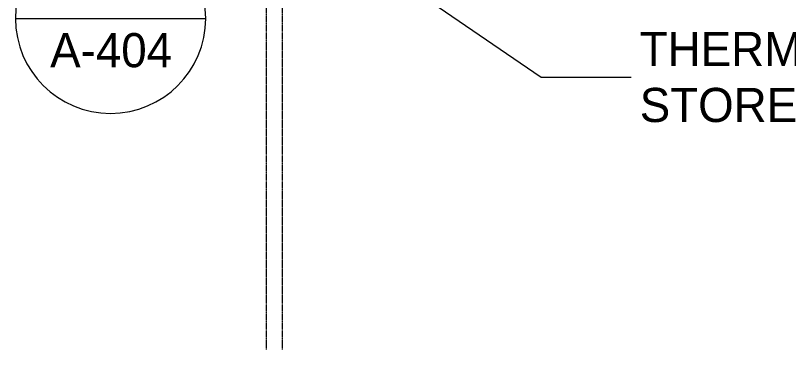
# Model space of a CAD drawing. Header units: inches. Extents: x -23445 to -32, y -314 to 853.
# Drawn here: x -10931.8 to -10541.7, y -273.2 to -104.4 of the extents above; entities that cross this region are included whole.
import ezdxf

# ---------------------------------------------------------------- set-up
doc = ezdxf.new("R2010")
doc.units = ezdxf.units.IN
doc.header["$MEASUREMENT"] = 0
doc.linetypes.add('Grid Line 1_2_', pattern=[0.875, 0.5, -0.125, 0.125, -0.125])
for name, color, linetype, lineweight in [('A-ANNO-IDEN', 131, 'Continuous', 9), ('A-ANNO-SYMB', 150, 'Continuous', 9), ('S-GRID', 1, 'Continuous', 9)]:
    doc.layers.add(name, color=color, linetype=linetype, lineweight=lineweight)
doc.styles.add('Century Gothic', font='GOTHIC.TTF', dxfattribs={"height": 17.245342})

# ---------------------------------------------------------------- blocks, each defined once
blk = doc.blocks.new('Section - Callout Head-19020-Building Section - North_South looking East _ Lounge')
at = {"layer": 'A-ANNO-SYMB'}
blk.add_line((22660.58, -105.93), (22756.58, -105.93), dxfattribs=at)
for start, end in [(0, 180), (180, 360)]:
    blk.add_arc((22708.58, -105.93), 48, start, end, dxfattribs=at)

msp = doc.modelspace()

# ---------------------------------------------------------------- linework, layer by layer
at = {"layer": 'A-ANNO-IDEN', "color": 153}
for p, q in [((-10877.03, 8.82), (-10666.43, -135.68)), ((-10666.43, -135.68), (-10616.74, -135.68))]:
    msp.add_line(p, q, dxfattribs=at)
at = {"layer": 'S-GRID', "linetype": 'Grid Line 1_2_'}
for p, q in [((-10805.06, -273.16), (-10805.06, 738.66)), ((-10805.06, -273.16), (-10805.06, 738.66)), ((-10797.06, -273.16), (-10797.06, 738.66)), ((-10797.06, -273.16), (-10797.06, 738.66))]:
    msp.add_line(p, q, dxfattribs=at)

# ---------------------------------------------------------------- block references
at = {"layer": 'A-ANNO-SYMB'}
msp.add_blockref('Section - Callout Head-19020-Building Section - North_South looking East _ Lounge', (-33592.36, 0), dxfattribs=at)

# ---------------------------------------------------------------- texts
at = {"layer": 'A-ANNO-SYMB', "insert": (-10883.51, -113.34), "char_height": 17.245, "width": 77.76, "attachment_point": 2, "line_spacing_factor": 0.984117, "style": 'Century Gothic'}
msp.add_mtext('A-404', dxfattribs=at)

# ---------------------------------------------------------------- next in the draw order: texts
at = {"layer": 'A-ANNO-IDEN', "insert": (-10616.74, -112.72), "char_height": 17.2453, "width": 402.192, "attachment_point": 1, "line_spacing_factor": 0.984117, "style": 'Century Gothic', "bg_fill": 3, "box_fill_scale": 1.25, "bg_fill_color": 0, "bg_fill_transparency": 0}
msp.add_mtext('THERMAL BROKEN ALUMINUM\\PSTOREFRONT', dxfattribs=at)

doc.saveas('drawing.dxf')
